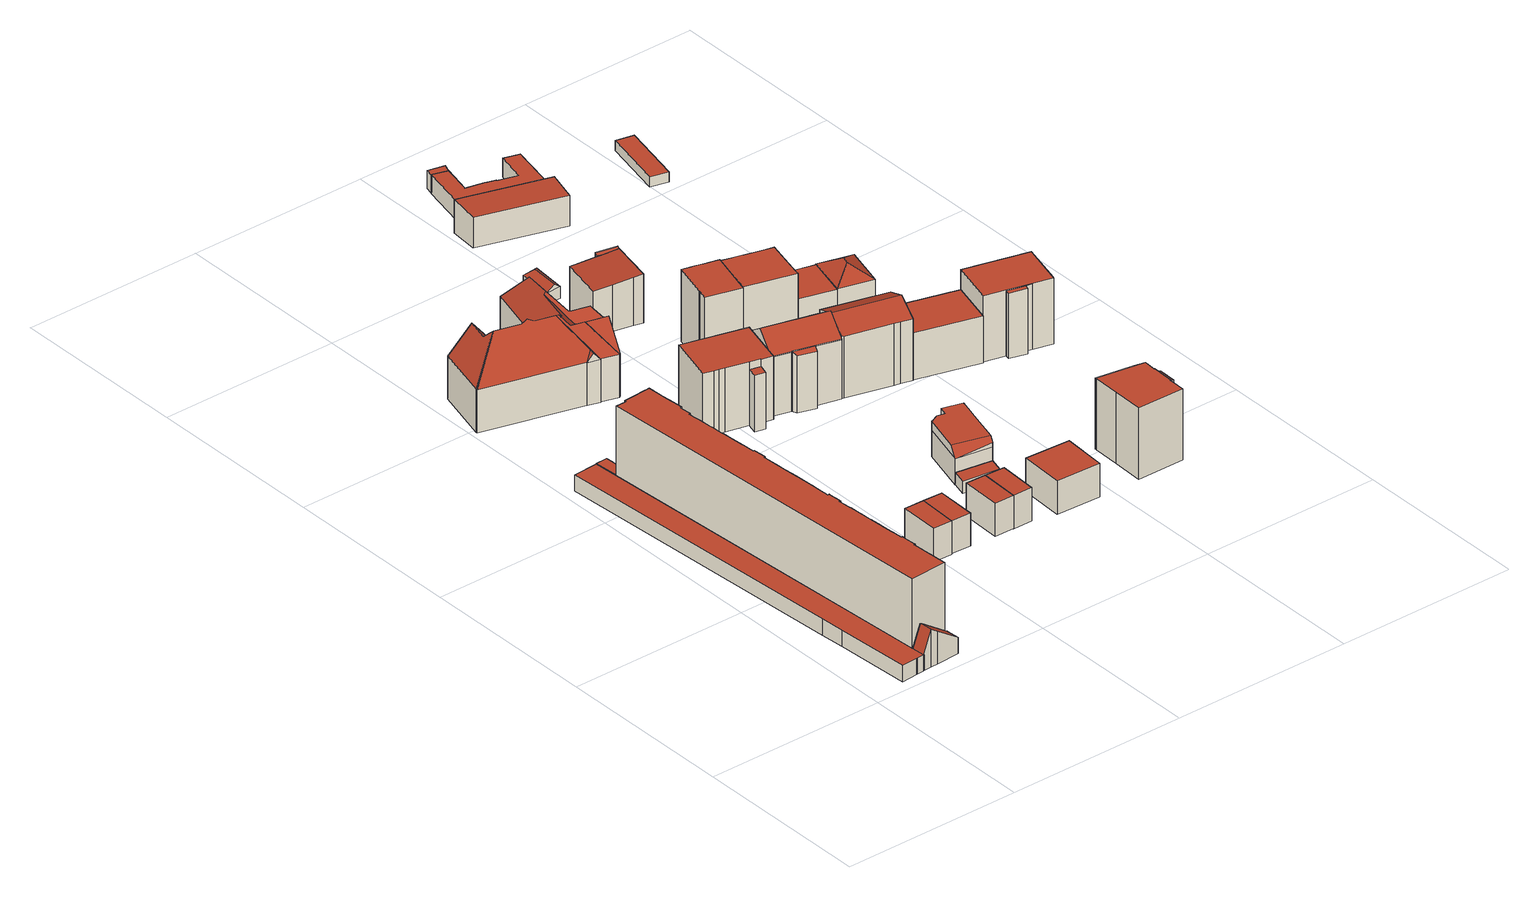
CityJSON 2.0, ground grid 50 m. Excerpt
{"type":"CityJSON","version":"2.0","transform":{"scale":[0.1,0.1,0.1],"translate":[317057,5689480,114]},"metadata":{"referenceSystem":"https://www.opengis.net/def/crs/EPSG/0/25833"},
"CityObjects":{
"building1":{"type":"Building","attributes":{"Gemeindeschluessel":14713000,"Geometrietyp2DReferenz":"3000","function":"31001_9998","roofType":"9999"},"children":["building1-1","building1-2"]},
"building1-1":{"type":"BuildingPart","attributes":{"Dachtyp_tdc":"tdcGableRoof","Dachneigung":35.22,"QualitaetDacherkennung":6,"Geometrietyp2DReferenz":"3000","roofType":"3100","measuredHeight":10.48},"parents":["building1"],"geometry":[{"type":"MultiSurface","lod":"2","boundaries":[[[0,1,2,3]],[[1,4,5,2]],[[4,6,7,5]],[[6,8,9,7]],[[8,10,11,9]],[[10,12,13,11]],[[12,14,15,13]],[[14,16,17,15]],[[16,18,19,17]],[[14,12,10,8,6,4,1]],[[1,0,18,16,14]],[[3,2,5,7,9,11,13,15,17,19]],[[0,3,19,18]]],"semantics":{"surfaces":[{"type":"WallSurface"},{"type":"RoofSurface"},{"type":"GroundSurface"},{"type":"ClosureSurface"}],"values":[0,0,0,0,0,0,0,0,0,1,1,2,3]}}]},
"building1-2":{"type":"BuildingPart","attributes":{"Dachtyp_tdc":"tdcPolyFlatRoof","Dachneigung":0,"QualitaetDacherkennung":79,"Geometrietyp2DReferenz":"3000","roofType":"1000","measuredHeight":4.58},"parents":["building1"],"geometry":[{"type":"MultiSurface","lod":"2","boundaries":[[[20,21,22,19,18]],[[21,23,24,22]],[[23,25,26,24]],[[25,27,28,26]],[[27,29,30,28]],[[29,31,32,30]],[[31,33,34,32]],[[33,35,36,34]],[[35,37,0,3,36]],[[37,35,33,31,29,27,25,23,21,20]],[[19,22,24,26,28,30,32,34,36,3]],[[18,0,37,20]],[[18,19,3,0]]],"semantics":{"surfaces":[{"type":"WallSurface"},{"type":"RoofSurface"},{"type":"GroundSurface"},{"type":"ClosureSurface"}],"values":[0,0,0,0,0,0,0,0,0,1,2,0,3]}}]},
"building2":{"type":"Building","attributes":{"Dachtyp_tdc":"tdcPolyFlatRoof","Gemeindeschluessel":14713000,"Dachneigung":0,"QualitaetDacherkennung":75,"Geometrietyp2DReferenz":"3000","function":"31001_9998","roofType":"1000","measuredHeight":24.01},"geometry":[{"type":"MultiSurface","lod":"2","boundaries":[[[38,39,40,41]],[[39,42,43,40]],[[42,44,45,43]],[[44,46,47,45]],[[46,48,49,47]],[[48,50,51,49]],[[50,52,53,51]],[[52,54,55,53]],[[54,56,57,55]],[[56,58,59,57]],[[58,60,61,59]],[[60,62,63,61]],[[62,64,65,63]],[[64,66,67,65]],[[66,68,69,67]],[[68,70,71,69]],[[70,72,73,71]],[[72,74,75,73]],[[74,76,77,75]],[[76,78,79,77]],[[78,80,81,79]],[[80,82,83,81]],[[82,84,85,83]],[[84,86,87,85]],[[86,88,89,87]],[[88,90,91,89]],[[90,92,93,91]],[[92,94,95,93]],[[94,96,97,95]],[[96,98,99,97]],[[98,100,101,99]],[[100,102,103,101]],[[102,104,105,103]],[[104,106,107,105]],[[106,108,109,107]],[[108,110,111,109]],[[110,112,113,111]],[[112,114,115,113]],[[114,116,117,115]],[[116,118,119,117]],[[118,120,121,119]],[[120,122,123,121]],[[122,124,125,123]],[[124,126,127,125]],[[126,128,129,127]],[[128,130,131,129]],[[130,132,133,131]],[[132,134,135,133]],[[134,136,137,135]],[[136,138,139,137]],[[138,140,141,139]],[[140,142,143,141]],[[142,144,145,143]],[[144,146,147,145]],[[146,148,149,147]],[[148,150,151,149]],[[150,152,153,151]],[[152,154,155,153]],[[154,156,157,155]],[[156,158,159,157]],[[158,160,161,159]],[[160,162,163,161]],[[162,164,165,163]],[[164,166,167,165]],[[166,168,169,167]],[[168,170,171,169]],[[170,172,173,171]],[[172,174,175,173]],[[174,176,177,175]],[[176,178,179,177]],[[178,180,181,179]],[[180,182,183,181]],[[182,184,185,183]],[[184,186,187,185]],[[186,188,189,187]],[[188,190,191,189]],[[190,192,193,191]],[[192,194,195,193]],[[194,38,41,195]],[[194,192,190,188,186,184,182,180,178,176,174,172,170,168,166,164,162,160,158,156,154,152,150,148,146,144,142,140,138,136,134,132,130,128,126,124,122,120,118,116,114,112,110,108,106,104,102,100,98,96,94,92,90,88,86,84,82,80,78,76,74,72,70,68,66,64,62,60,58,56,54,52,50,48,46,44,42,39,38]],[[41,40,43,45,47,49,51,53,55,57,59,61,63,65,67,69,71,73,75,77,79,81,83,85,87,89,91,93,95,97,99,101,103,105,107,109,111,113,115,117,119,121,123,125,127,129,131,133,135,137,139,141,143,145,147,149,151,153,155,157,159,161,163,165,167,169,171,173,175,177,179,181,183,185,187,189,191,193,195]]],"semantics":{"surfaces":[{"type":"WallSurface"},{"type":"RoofSurface"},{"type":"GroundSurface"}],"values":[0,0,0,0,0,0,0,0,0,0,0,0,0,0,0,0,0,0,0,0,0,0,0,0,0,0,0,0,0,0,0,0,0,0,0,0,0,0,0,0,0,0,0,0,0,0,0,0,0,0,0,0,0,0,0,0,0,0,0,0,0,0,0,0,0,0,0,0,0,0,0,0,0,0,0,0,0,0,0,1,2]}}]},
"building3":{"type":"Building","attributes":{"Dachtyp_tdc":"tdcPolyFlatRoof","Gemeindeschluessel":14713000,"Dachneigung":0,"QualitaetDacherkennung":50,"Geometrietyp2DReferenz":"3000","function":"31001_9998","roofType":"1000","measuredHeight":4.6},"geometry":[{"type":"MultiSurface","lod":"2","boundaries":[[[196,197,34,36]],[[197,198,199,34]],[[198,200,201,199]],[[200,202,203,201]],[[202,204,205,203]],[[204,206,207,205]],[[206,208,209,207]],[[208,210,211,209]],[[210,196,36,211]],[[210,208,206,204,202,200,198,197,196]],[[36,34,199,201,203,205,207,209,211]]],"semantics":{"surfaces":[{"type":"WallSurface"},{"type":"RoofSurface"},{"type":"GroundSurface"}],"values":[0,0,0,0,0,0,0,0,0,1,2]}}]},
"building4":{"type":"Building","attributes":{"Dachtyp_tdc":"tdcPolyFlatRoof","Gemeindeschluessel":14713000,"Dachneigung":0,"QualitaetDacherkennung":48,"Geometrietyp2DReferenz":"3000","function":"31001_9998","roofType":"1000","measuredHeight":9.33},"geometry":[{"type":"MultiSurface","lod":"2","boundaries":[[[212,213,214,215]],[[213,216,217,214]],[[216,218,219,217]],[[218,212,215,219]],[[218,216,213,212]],[[215,214,217,219]]],"semantics":{"surfaces":[{"type":"WallSurface"},{"type":"RoofSurface"},{"type":"GroundSurface"}],"values":[0,0,0,0,1,2]}}]},
"building5":{"type":"Building","attributes":{"Dachtyp_tdc":"tdcPolyFlatRoof","Gemeindeschluessel":14713000,"Dachneigung":0,"QualitaetDacherkennung":61,"Geometrietyp2DReferenz":"3000","function":"31001_9998","roofType":"1000","measuredHeight":9.12},"geometry":[{"type":"MultiSurface","lod":"2","boundaries":[[[220,221,222,223]],[[221,213,224,222]],[[213,212,225,224]],[[212,220,223,225]],[[212,213,221,220]],[[223,222,224,225]]],"semantics":{"surfaces":[{"type":"WallSurface"},{"type":"RoofSurface"},{"type":"GroundSurface"}],"values":[0,0,0,0,1,2]}}]},
"building6":{"type":"Building","attributes":{"Dachtyp_tdc":"tdcFreeFormRoof","Gemeindeschluessel":14713000,"Dachneigung":50.92,"QualitaetDacherkennung":3,"Geometrietyp2DReferenz":"3000","function":"31001_9998","roofType":"5000","measuredHeight":22.21},"geometry":[{"type":"MultiSurface","lod":"2","boundaries":[[[226,227,228,229]],[[227,230,231,228]],[[230,232,233,231]],[[232,234,235,233]],[[234,236,237,235]],[[236,238,239,237]],[[238,240,241,239]],[[240,242,243,241]],[[242,244,245,243]],[[244,246,247,245]],[[246,248,249,247]],[[248,250,251,249]],[[250,252,253,251]],[[252,254,255,253]],[[254,256,257,255]],[[256,258,259,257]],[[258,260,261,259]],[[260,262,263,261]],[[262,264,265,263]],[[264,266,267,265]],[[266,268,269,267]],[[268,270,271,269]],[[270,272,273,271]],[[272,274,275,273]],[[274,276,277,275]],[[276,278,279,277]],[[278,280,281,279]],[[280,226,229,281]],[[282,283,280,278]],[[282,278,276]],[[284,283,282,276,274]],[[285,284,274,272]],[[286,285,272,270]],[[287,288,289,290,291,286,270,268]],[[292,287,268,266]],[[292,266,264]],[[293,288,287,292,264,262]],[[294,295,296,293,262,260]],[[297,294,260,258]],[[298,297,258,256]],[[298,256,254]],[[295,294,297,298,254,252]],[[299,300,296,295,252,250]],[[301,302,303,299,250,248]],[[301,248,246]],[[302,301,246,244]],[[304,303,302,244,242]],[[304,242,240]],[[300,299,303,304,240,238]],[[289,288,293,296,300,238,236]],[[305,306,307,290,289,236,234]],[[305,234,232]],[[306,305,232,230]],[[307,306,230,227]],[[291,290,307,227,226]],[[283,284,285,286,291,226,280]],[[229,228,231,233,235,237,239,241,243,245,247,249,251,253,255,257,259,261,263,265,267,269,271,273,275,277,279,281]]],"semantics":{"surfaces":[{"type":"WallSurface"},{"type":"RoofSurface"},{"type":"GroundSurface"}],"values":[0,0,0,0,0,0,0,0,0,0,0,0,0,0,0,0,0,0,0,0,0,0,0,0,0,0,0,0,1,0,1,1,1,1,1,0,1,1,1,1,0,1,1,1,1,1,1,1,1,1,1,1,1,1,1,1,2]}}]},
"building7":{"type":"Building","attributes":{"Dachtyp_tdc":"tdcPolyFlatRoof","Gemeindeschluessel":14713000,"Dachneigung":0,"QualitaetDacherkennung":61,"Geometrietyp2DReferenz":"3000","function":"31001_9998","roofType":"1000","measuredHeight":9.19},"geometry":[{"type":"MultiSurface","lod":"2","boundaries":[[[308,309,310,311]],[[309,312,313,310]],[[312,314,315,313]],[[314,308,311,315]],[[314,312,309,308]],[[311,310,313,315]]],"semantics":{"surfaces":[{"type":"WallSurface"},{"type":"RoofSurface"},{"type":"GroundSurface"}],"values":[0,0,0,0,1,2]}}]},
"building8":{"type":"Building","attributes":{"Dachtyp_tdc":"tdcPolyFlatRoof","Gemeindeschluessel":14713000,"Dachneigung":0,"QualitaetDacherkennung":71,"Geometrietyp2DReferenz":"3000","function":"31001_9998","roofType":"1000","measuredHeight":9.25},"geometry":[{"type":"MultiSurface","lod":"2","boundaries":[[[316,317,318,319]],[[317,309,320,318]],[[309,308,321,320]],[[308,316,319,321]],[[308,309,317,316]],[[319,318,320,321]]],"semantics":{"surfaces":[{"type":"WallSurface"},{"type":"RoofSurface"},{"type":"GroundSurface"}],"values":[0,0,0,0,1,2]}}]},
"building9":{"type":"Building","attributes":{"Gemeindeschluessel":14713000,"Geometrietyp2DReferenz":"3000","function":"31001_9998","roofType":"9999"},"children":["building9-1","building9-2"]},
"building9-1":{"type":"BuildingPart","attributes":{"Dachtyp_tdc":"tdcPolyFlatRoof","Dachneigung":0,"QualitaetDacherkennung":42,"Geometrietyp2DReferenz":"3000","roofType":"1000","measuredHeight":17.69},"parents":["building9"],"geometry":[{"type":"MultiSurface","lod":"2","boundaries":[[[322,323,324,325]],[[323,326,327,324]],[[326,328,329,327]],[[328,330,331,332,329]],[[333,334,335,336,337]],[[334,338,339,335]],[[338,340,341,339]],[[340,342,343,341]],[[342,344,345,343]],[[344,346,347,345]],[[346,322,325,347]],[[346,344,342,340,338,334,333,330,328,326,323,322]],[[325,324,327,329,332,336,335,339,341,343,345,347]],[[337,331,330,333]],[[337,336,332,331]]],"semantics":{"surfaces":[{"type":"WallSurface"},{"type":"RoofSurface"},{"type":"GroundSurface"},{"type":"ClosureSurface"}],"values":[0,0,0,0,0,0,0,0,0,0,0,1,2,0,3]}}]},
"building9-2":{"type":"BuildingPart","attributes":{"Dachtyp_tdc":"tdcPolyFlatRoof","Dachneigung":0,"QualitaetDacherkennung":33,"Geometrietyp2DReferenz":"3000","roofType":"1000","measuredHeight":15.7},"parents":["building9"],"geometry":[{"type":"MultiSurface","lod":"2","boundaries":[[[348,337,336,349]],[[331,350,329,332]],[[350,351,352,329]],[[351,348,349,352]],[[351,350,331,337,348]],[[349,336,332,329,352]],[[332,336,337,331]]],"semantics":{"surfaces":[{"type":"WallSurface"},{"type":"RoofSurface"},{"type":"GroundSurface"},{"type":"ClosureSurface"}],"values":[0,0,0,0,1,2,3]}}]},
"building10":{"type":"Building","attributes":{"Dachtyp_tdc":"tdcPolyFlatRoof","Gemeindeschluessel":14713000,"Dachneigung":0,"QualitaetDacherkennung":49,"Geometrietyp2DReferenz":"3000","function":"31001_9998","roofType":"1000","measuredHeight":3.34},"geometry":[{"type":"MultiSurface","lod":"2","boundaries":[[[353,354,355,356]],[[354,357,358,355]],[[357,359,360,358]],[[359,353,356,360]],[[359,357,354,353]],[[356,355,358,360]]],"semantics":{"surfaces":[{"type":"WallSurface"},{"type":"RoofSurface"},{"type":"GroundSurface"}],"values":[0,0,0,0,1,2]}}]},
"building11":{"type":"Building","attributes":{"Dachtyp_tdc":"tdcFreeFormRoof","Gemeindeschluessel":14713000,"Dachneigung":0.193,"QualitaetDacherkennung":50,"Geometrietyp2DReferenz":"3000","function":"31001_9998","roofType":"5000","measuredHeight":9.94},"geometry":[{"type":"MultiSurface","lod":"2","boundaries":[[[361,362,363,364]],[[362,365,366,363]],[[365,367,368,366]],[[367,369,370,368]],[[369,371,372,370]],[[371,373,374,372]],[[373,375,376,374]],[[375,377,378,376]],[[377,379,380,378]],[[379,361,364,380]],[[381,365,382,383]],[[384,385,386,387]],[[388,387,386,389,390,391,392,381,383]],[[365,381,392,367]],[[367,392,391,369]],[[369,391,390,371]],[[371,390,389,373]],[[373,389,386,385,375]],[[379,388,383,361]],[[377,384,387,388,379]],[[375,385,384,377]],[[361,383,382,362]],[[362,382,365]],[[364,363,366,368,370,372,374,376,378,380]]],"semantics":{"surfaces":[{"type":"WallSurface"},{"type":"RoofSurface"},{"type":"GroundSurface"}],"values":[0,0,0,0,0,0,0,0,0,0,1,1,1,0,0,0,0,0,0,0,0,0,0,2]}}]},
"building12":{"type":"Building","attributes":{"Dachtyp_tdc":"tdcPolyFlatRoof","Gemeindeschluessel":14713000,"Dachneigung":0,"QualitaetDacherkennung":63,"Geometrietyp2DReferenz":"3000","function":"31001_9998","roofType":"1000","measuredHeight":9.32},"geometry":[{"type":"MultiSurface","lod":"2","boundaries":[[[393,394,395,396]],[[394,397,398,395]],[[397,399,400,398]],[[399,393,396,400]],[[399,397,394,393]],[[396,395,398,400]]],"semantics":{"surfaces":[{"type":"WallSurface"},{"type":"RoofSurface"},{"type":"GroundSurface"}],"values":[0,0,0,0,1,2]}}]},
"building13":{"type":"Building","attributes":{"Gemeindeschluessel":14713000,"Geometrietyp2DReferenz":"3000","function":"31001_9998","roofType":"9999"},"children":["building13-1","building13-2"]},
"building13-1":{"type":"BuildingPart","attributes":{"Dachtyp_tdc":"tdcPolyFlatRoof","Dachneigung":35.13,"QualitaetDacherkennung":35,"Geometrietyp2DReferenz":"3000","roofType":"2100","measuredHeight":16.7},"parents":["building13"],"geometry":[{"type":"MultiSurface","lod":"2","boundaries":[[[401,402,403,404,405]],[[406,407,408,409,410]],[[407,401,405,408]],[[407,406,402,401]],[[405,404,409,408]],[[410,409,404,403]],[[410,403,402,406]]],"semantics":{"surfaces":[{"type":"WallSurface"},{"type":"RoofSurface"},{"type":"GroundSurface"},{"type":"ClosureSurface"}],"values":[0,0,0,1,2,3,3]}}]},
"building13-2":{"type":"BuildingPart","attributes":{"Dachtyp_tdc":"tdcGableRoof","Dachneigung":34.85,"QualitaetDacherkennung":58,"Geometrietyp2DReferenz":"3000","roofType":"3100","measuredHeight":20.96},"parents":["building13"],"geometry":[{"type":"MultiSurface","lod":"2","boundaries":[[[403,411,412,404]],[[411,413,414,412]],[[413,415,416,414]],[[415,417,418,416]],[[417,419,420,418]],[[419,421,422,420]],[[421,410,409,422]],[[423,424,425,426,427,428,429,430]],[[417,429,428,419]],[[415,430,429,417]],[[421,427,426,410]],[[419,428,427,421]],[[426,406,410]],[[403,402,425,424,411]],[[411,424,423,413]],[[413,423,430,415]],[[404,412,414,416,418,420,422,409]],[[404,409,410,403]],[[402,406,426,425]],[[410,406,402,403]]],"semantics":{"surfaces":[{"type":"WallSurface"},{"type":"RoofSurface"},{"type":"GroundSurface"},{"type":"ClosureSurface"}],"values":[0,0,0,0,0,0,0,1,1,0,0,0,0,0,0,0,2,3,0,3]}}]},
"building14":{"type":"Building","attributes":{"Gemeindeschluessel":14713000,"Geometrietyp2DReferenz":"3000","function":"31001_9998","roofType":"9999"},"children":["building14-1","building14-2"]},
"building14-1":{"type":"BuildingPart","attributes":{"Dachtyp_tdc":"tdcPolyFlatRoof","Dachneigung":31.73,"QualitaetDacherkennung":25,"Geometrietyp2DReferenz":"3000","roofType":"2100","measuredHeight":13.87},"parents":["building14"],"geometry":[{"type":"MultiSurface","lod":"2","boundaries":[[[431,432,433,434]],[[435,436,437,438,439]],[[436,431,434,437]],[[436,435,440,432,431]],[[434,433,438,437]],[[435,439,440]],[[439,438,433,432,440]]],"semantics":{"surfaces":[{"type":"WallSurface"},{"type":"RoofSurface"},{"type":"GroundSurface"},{"type":"ClosureSurface"}],"values":[0,0,0,1,2,0,3]}}]},
"building14-2":{"type":"BuildingPart","attributes":{"Dachtyp_tdc":"tdcPolyFlatRoof","Dachneigung":3.85,"QualitaetDacherkennung":64,"Geometrietyp2DReferenz":"3000","roofType":"2100","measuredHeight":13.61},"parents":["building14"],"geometry":[{"type":"MultiSurface","lod":"2","boundaries":[[[441,439,438,442]],[[443,444,445,433,432]],[[444,446,447,445]],[[446,448,449,447]],[[448,450,451,449]],[[450,441,442,451]],[[450,448,446,444,443,440,439,441]],[[442,438,433,445,447,449,451]],[[432,440,443]],[[433,438,439,440,432]]],"semantics":{"surfaces":[{"type":"WallSurface"},{"type":"RoofSurface"},{"type":"GroundSurface"},{"type":"ClosureSurface"}],"values":[0,0,0,0,0,0,1,2,0,3]}}]},
"building15":{"type":"Building","attributes":{"Dachtyp_tdc":"tdcHipAndGableRoof","Gemeindeschluessel":14713000,"Dachneigung":34.24,"QualitaetDacherkennung":81,"Geometrietyp2DReferenz":"3000","function":"31001_9998","roofType":"5000","measuredHeight":4.4},"geometry":[{"type":"MultiSurface","lod":"2","boundaries":[[[452,453,454,455]],[[453,456,457,454]],[[456,458,459,457]],[[458,452,455,459]],[[456,453,460]],[[452,458,461]],[[453,452,461,460]],[[458,456,460,461]],[[455,454,457,459]]],"semantics":{"surfaces":[{"type":"WallSurface"},{"type":"RoofSurface"},{"type":"GroundSurface"}],"values":[0,0,0,0,1,0,1,1,2]}}]},
"building16":{"type":"Building","attributes":{"Gemeindeschluessel":14713000,"Geometrietyp2DReferenz":"3000","function":"31001_9998","roofType":"9999"},"children":["building16-1","building16-2"]},
"building16-1":{"type":"BuildingPart","attributes":{"Dachtyp_tdc":"tdcPolyFlatRoof","Dachneigung":0,"QualitaetDacherkennung":45,"Geometrietyp2DReferenz":"3000","roofType":"1000","measuredHeight":20.05},"parents":["building16"],"geometry":[{"type":"MultiSurface","lod":"2","boundaries":[[[462,463,464]],[[462,465,466,463]],[[465,467,468,466]],[[467,469,470,468]],[[469,471,472,470]],[[471,473,474,472]],[[473,475,476,474]],[[475,477,478,476]],[[477,479,478]],[[477,475,473,471,469,467,465,462]],[[463,466,468,470,472,474,476,478]],[[464,479,477,462]],[[464,463,478,479]]],"semantics":{"surfaces":[{"type":"WallSurface"},{"type":"RoofSurface"},{"type":"GroundSurface"},{"type":"ClosureSurface"}],"values":[0,0,0,0,0,0,0,0,0,1,2,0,3]}}]},
"building16-2":{"type":"BuildingPart","attributes":{"Dachtyp_tdc":"tdcPolyFlatRoof","Dachneigung":24.17,"QualitaetDacherkennung":7,"Geometrietyp2DReferenz":"3000","roofType":"2100","measuredHeight":3.38},"parents":["building16"],"geometry":[{"type":"MultiSurface","lod":"2","boundaries":[[[479,480,481,478]],[[480,482,483,481]],[[482,464,463,483]],[[482,480,479,464]],[[478,481,483,463]],[[478,463,464,479]]],"semantics":{"surfaces":[{"type":"WallSurface"},{"type":"RoofSurface"},{"type":"GroundSurface"},{"type":"ClosureSurface"}],"values":[0,0,0,1,2,3]}}]},
"building17":{"type":"Building","attributes":{"Gemeindeschluessel":14713000,"Geometrietyp2DReferenz":"3000","function":"31001_9998","roofType":"9999"},"children":["building17-1","building17-2"]},
"building17-1":{"type":"BuildingPart","attributes":{"Dachtyp_tdc":"tdcPolyFlatRoof","Dachneigung":0,"QualitaetDacherkennung":32,"Geometrietyp2DReferenz":"3000","roofType":"1000","measuredHeight":17.48},"parents":["building17"],"geometry":[{"type":"MultiSurface","lod":"2","boundaries":[[[484,485,486,487]],[[488,489,490,491]],[[489,484,487,490]],[[489,488,485,484]],[[487,486,491,490]],[[491,486,485,488]]],"semantics":{"surfaces":[{"type":"WallSurface"},{"type":"RoofSurface"},{"type":"GroundSurface"},{"type":"ClosureSurface"}],"values":[0,0,0,1,2,3]}}]},
"building17-2":{"type":"BuildingPart","attributes":{"Dachtyp_tdc":"tdcPolyFlatRoof","Dachneigung":2.67,"QualitaetDacherkennung":70,"Geometrietyp2DReferenz":"3000","roofType":"2100","measuredHeight":20.31},"parents":["building17"],"geometry":[{"type":"MultiSurface","lod":"2","boundaries":[[[492,493,494,495]],[[493,496,491,494]],[[496,488,491]],[[497,498,499,486,485]],[[498,500,501,499]],[[500,502,503,501]],[[502,504,505,503]],[[504,506,507,505]],[[506,492,495,507]],[[506,504,502,500,498,497,496,493,492]],[[495,494,491,486,499,501,503,505,507]],[[485,488,496,497]],[[485,486,491,488]]],"semantics":{"surfaces":[{"type":"WallSurface"},{"type":"RoofSurface"},{"type":"GroundSurface"},{"type":"ClosureSurface"}],"values":[0,0,0,0,0,0,0,0,0,1,2,0,3]}}]},
"building18":{"type":"Building","attributes":{"Dachtyp_tdc":"tdcGableRoof","Gemeindeschluessel":14713000,"Dachneigung":24.49,"QualitaetDacherkennung":62,"Geometrietyp2DReferenz":"3000","function":"31001_9998","roofType":"3100","measuredHeight":20.2},"geometry":[{"type":"MultiSurface","lod":"2","boundaries":[[[508,509,510,511]],[[509,512,513,510]],[[512,514,515,513]],[[514,516,517,515]],[[516,518,519,517]],[[518,520,521,519]],[[520,522,523,521]],[[522,524,525,523]],[[524,508,511,525]],[[520,518,516,514,512,509,508]],[[508,524,522,520]],[[511,510,513,515,517,519,521,523,525]]],"semantics":{"surfaces":[{"type":"WallSurface"},{"type":"RoofSurface"},{"type":"GroundSurface"}],"values":[0,0,0,0,0,0,0,0,0,1,1,2]}}]},
"building19":{"type":"Building","attributes":{"Gemeindeschluessel":14713000,"Geometrietyp2DReferenz":"3000","function":"31001_9998","roofType":"9999"},"children":["building19-1","building19-2"]},
"building19-1":{"type":"BuildingPart","attributes":{"Dachtyp_tdc":"tdcPolyFlatRoof","Dachneigung":16.71,"QualitaetDacherkennung":81,"Geometrietyp2DReferenz":"3000","roofType":"2100","measuredHeight":19.4},"parents":["building19"],"geometry":[{"type":"MultiSurface","lod":"2","boundaries":[[[526,527,528,529]],[[527,530,531,528]],[[532,533,534,535]],[[533,536,537,534]],[[536,526,529,537]],[[536,533,532,530,527,526]],[[529,528,531,535,534,537]],[[535,531,530,532]]],"semantics":{"surfaces":[{"type":"WallSurface"},{"type":"RoofSurface"},{"type":"GroundSurface"},{"type":"ClosureSurface"}],"values":[0,0,0,0,0,1,2,3]}}]},
"building19-2":{"type":"BuildingPart","attributes":{"Dachtyp_tdc":"tdcPolyFlatRoof","Dachneigung":0,"QualitaetDacherkennung":54,"Geometrietyp2DReferenz":"3000","roofType":"1000","measuredHeight":19.84},"parents":["building19"],"geometry":[{"type":"MultiSurface","lod":"2","boundaries":[[[538,539,540,541]],[[539,542,543,540]],[[542,544,545,543]],[[544,546,547,545]],[[546,548,549,547]],[[548,550,551,549]],[[550,552,553,551]],[[552,554,532,535,553]],[[555,556,557,531,530]],[[556,558,559,557]],[[558,560,561,559]],[[560,538,541,561]],[[560,558,556,555,554,552,550,548,546,544,542,539,538]],[[541,540,543,545,547,549,551,553,535,531,557,559,561]],[[530,532,554,555]],[[530,531,535,532]]],"semantics":{"surfaces":[{"type":"WallSurface"},{"type":"RoofSurface"},{"type":"GroundSurface"},{"type":"ClosureSurface"}],"values":[0,0,0,0,0,0,0,0,0,0,0,0,1,2,0,3]}}]},
"building20":{"type":"Building","attributes":{"Dachtyp_tdc":"tdcPolyFlatRoof","Gemeindeschluessel":14713000,"Dachneigung":5.88,"QualitaetDacherkennung":82,"Geometrietyp2DReferenz":"3000","function":"31001_9998","roofType":"2100","measuredHeight":9.27},"geometry":[{"type":"MultiSurface","lod":"2","boundaries":[[[562,563,564,565]],[[563,566,567,564]],[[566,568,569,567]],[[568,570,571,569]],[[570,562,565,571]],[[570,568,566,563,562]],[[565,564,567,569,571]]],"semantics":{"surfaces":[{"type":"WallSurface"},{"type":"RoofSurface"},{"type":"GroundSurface"}],"values":[0,0,0,0,0,1,2]}}]},
"building21":{"type":"Building","attributes":{"Gemeindeschluessel":14713000,"Geometrietyp2DReferenz":"3000","function":"31001_9998","roofType":"9999"},"children":["building21-1","building21-2"]},
"building21-1":{"type":"BuildingPart","attributes":{"Dachtyp_tdc":"tdcPolyFlatRoof","Dachneigung":0,"QualitaetDacherkennung":16,"Geometrietyp2DReferenz":"3000","roofType":"1000","measuredHeight":13.09},"parents":["building21"],"geometry":[{"type":"MultiSurface","lod":"2","boundaries":[[[572,573,574,575,576]],[[573,577,578,574]],[[577,579,580,578]],[[579,581,582,583,580]],[[581,579,577,573,572]],[[575,574,578,580,583]],[[576,582,581,572]],[[576,575,583,582]]],"semantics":{"surfaces":[{"type":"WallSurface"},{"type":"RoofSurface"},{"type":"GroundSurface"},{"type":"ClosureSurface"}],"values":[0,0,0,0,1,2,0,3]}}]},
"building21-2":{"type":"BuildingPart","attributes":{"Dachtyp_tdc":"tdcPolyFlatRoof","Dachneigung":0,"QualitaetDacherkennung":50,"Geometrietyp2DReferenz":"3000","roofType":"1000","measuredHeight":3.57},"parents":["building21"],"geometry":[{"type":"MultiSurface","lod":"2","boundaries":[[[584,576,575,585]],[[582,586,587,583]],[[586,584,585,587]],[[586,582,576,584]],[[585,575,583,587]],[[583,575,576,582]]],"semantics":{"surfaces":[{"type":"WallSurface"},{"type":"RoofSurface"},{"type":"GroundSurface"},{"type":"ClosureSurface"}],"values":[0,0,0,1,2,3]}}]},
"building22":{"type":"Building","attributes":{"Dachtyp_tdc":"tdcPolyFlatRoof","Gemeindeschluessel":14713000,"Dachneigung":0,"QualitaetDacherkennung":38,"Geometrietyp2DReferenz":"3000","function":"31001_9998","roofType":"1000","measuredHeight":5.08},"geometry":[{"type":"MultiSurface","lod":"2","boundaries":[[[588,589,590,591]],[[589,592,593,590]],[[592,594,595,593]],[[594,588,591,595]],[[594,592,589,588]],[[591,590,593,595]]],"semantics":{"surfaces":[{"type":"WallSurface"},{"type":"RoofSurface"},{"type":"GroundSurface"}],"values":[0,0,0,0,1,2]}}]},
"building23":{"type":"Building","attributes":{"Dachtyp_tdc":"tdcPolyFlatRoof","Gemeindeschluessel":14713000,"Dachneigung":0,"QualitaetDacherkennung":70,"Geometrietyp2DReferenz":"3000","function":"31001_9998","roofType":"1000","measuredHeight":5.29},"geometry":[{"type":"MultiSurface","lod":"2","boundaries":[[[596,597,598,599]],[[597,600,601,598]],[[600,602,603,601]],[[602,604,605,603]],[[604,606,607,605]],[[606,608,609,607]],[[608,610,611,609]],[[610,612,613,611]],[[612,614,615,613]],[[614,616,617,615]],[[616,618,619,617]],[[618,596,599,619]],[[618,616,614,612,610,608,606,604,602,600,597,596]],[[599,598,601,603,605,607,609,611,613,615,617,619]]],"semantics":{"surfaces":[{"type":"WallSurface"},{"type":"RoofSurface"},{"type":"GroundSurface"}],"values":[0,0,0,0,0,0,0,0,0,0,0,0,1,2]}}]},
"building24":{"type":"Building","attributes":{"Dachtyp_tdc":"tdcPolyFlatRoof","Gemeindeschluessel":14713000,"Dachneigung":0,"QualitaetDacherkennung":38,"Geometrietyp2DReferenz":"3000","function":"31001_9998","roofType":"1000","measuredHeight":12.98},"geometry":[{"type":"MultiSurface","lod":"2","boundaries":[[[620,621,622,623]],[[621,624,625,622]],[[624,626,627,625]],[[626,620,623,627]],[[626,624,621,620]],[[623,622,625,627]]],"semantics":{"surfaces":[{"type":"WallSurface"},{"type":"RoofSurface"},{"type":"GroundSurface"}],"values":[0,0,0,0,1,2]}}]},
"building25":{"type":"Building","attributes":{"Gemeindeschluessel":14713000,"Geometrietyp2DReferenz":"3000","function":"31001_9998","roofType":"9999"},"children":["building25-1","building25-2"]},
"building25-1":{"type":"BuildingPart","attributes":{"Dachtyp_tdc":"tdcFreeFormRoof","Dachneigung":32.88,"QualitaetDacherkennung":8,"Geometrietyp2DReferenz":"3000","roofType":"5000","measuredHeight":16.27},"parents":["building25"],"geometry":[{"type":"MultiSurface","lod":"2","boundaries":[[[628,629,630,631]],[[629,632,633,634,630]],[[635,628,631,636]],[[637,635,632]],[[638,637,632,629]],[[638,629,628]],[[637,638,628,635]],[[631,630,634,639,636]],[[636,639,640,633,632,635]],[[639,634,633,640]]],"semantics":{"surfaces":[{"type":"WallSurface"},{"type":"RoofSurface"},{"type":"GroundSurface"},{"type":"ClosureSurface"}],"values":[0,0,0,1,1,1,1,2,0,3]}}]},
"building25-2":{"type":"BuildingPart","attributes":{"Dachtyp_tdc":"tdcPolyFlatRoof","Dachneigung":0,"QualitaetDacherkennung":52,"Geometrietyp2DReferenz":"3000","roofType":"1000","measuredHeight":3.48},"parents":["building25"],"geometry":[{"type":"MultiSurface","lod":"2","boundaries":[[[633,584,641,634]],[[584,642,643,641]],[[642,640,639,643]],[[640,642,584,633]],[[634,641,643,639]],[[634,639,640,633]]],"semantics":{"surfaces":[{"type":"WallSurface"},{"type":"RoofSurface"},{"type":"GroundSurface"},{"type":"ClosureSurface"}],"values":[0,0,0,1,2,3]}}]},
"building26":{"type":"Building","attributes":{"Gemeindeschluessel":14713000,"Geometrietyp2DReferenz":"3000","function":"31001_9998","roofType":"9999"},"children":["building26-1","building26-2"]},
"building26-1":{"type":"BuildingPart","attributes":{"Dachtyp_tdc":"tdcPolyFlatRoof","Dachneigung":2.71,"QualitaetDacherkennung":41,"Geometrietyp2DReferenz":"3000","roofType":"2100","measuredHeight":18.28},"parents":["building26"],"geometry":[{"type":"MultiSurface","lod":"2","boundaries":[[[644,645,646,647]],[[645,648,649,646]],[[648,650,651,649]],[[650,652,653,651]],[[652,654,655,653]],[[654,652,650,648,645,644]],[[646,649,651,653,655,647]],[[647,655,654,644]]],"semantics":{"surfaces":[{"type":"WallSurface"},{"type":"RoofSurface"},{"type":"GroundSurface"},{"type":"ClosureSurface"}],"values":[0,0,0,0,0,1,2,3]}}]},
"building26-2":{"type":"BuildingPart","attributes":{"Dachtyp_tdc":"tdcPolyFlatRoof","Dachneigung":0,"QualitaetDacherkennung":67,"Geometrietyp2DReferenz":"3000","roofType":"1000","measuredHeight":18.4},"parents":["building26"],"geometry":[{"type":"MultiSurface","lod":"2","boundaries":[[[656,655,654]],[[656,657,658,655]],[[657,659,660,658]],[[659,661,662,660]],[[661,663,664,662]],[[663,665,666,664]],[[665,667,647,666]],[[667,644,647]],[[665,663,661,659,657,656,667]],[[655,658,660,662,664,666,647]],[[654,644,667,656]],[[654,655,647,644]]],"semantics":{"surfaces":[{"type":"WallSurface"},{"type":"RoofSurface"},{"type":"GroundSurface"},{"type":"ClosureSurface"}],"values":[0,0,0,0,0,0,0,0,1,2,0,3]}}]},
"building27":{"type":"Building","attributes":{"Dachtyp_tdc":"tdcPolyFlatRoof","Gemeindeschluessel":14713000,"Dachneigung":0,"QualitaetDacherkennung":88,"Geometrietyp2DReferenz":"3000","function":"31001_9998","roofType":"1000","measuredHeight":2.76},"geometry":[{"type":"MultiSurface","lod":"2","boundaries":[[[668,669,670,671]],[[669,672,673,670]],[[672,674,675,673]],[[674,668,671,675]],[[674,672,669,668]],[[671,670,673,675]]],"semantics":{"surfaces":[{"type":"WallSurface"},{"type":"RoofSurface"},{"type":"GroundSurface"}],"values":[0,0,0,0,1,2]}}]}
},
"vertices":[
[143,45,73],[168,46,137],[168,46,33],[143,45,33],[246,51,82],[246,51,33],[253,51,77],[253,51,33],[253,48,77],[253,48,33],[255,13,77],[255,13,33],[190,9,123],[190,9,33],[170,8,137],[170,8,33],[148,7,80],[148,7,33],[145,6,73],[145,6,33],
[145,6,78],[126,5,78],[126,5,33],[123,5,78],[123,5,33],[78,2,78],[78,2,33],[65,208,78],[65,208,33],[61,275,78],[61,275,33],[9,1121,78],[9,1121,33],[78,1125,78],[78,1125,33],[82,1057,78],[82,1057,33],[143,45,78],
[194,953,271],[196,924,271],[196,924,31],[194,953,31],[195,922,271],[195,922,31],[192,922,271],[192,922,31],[193,906,271],[193,906,31],[195,887,271],[195,887,31],[195,884,271],[195,884,31],[197,850,271],[197,850,31],[198,846,271],[198,846,31],[199,815,271],[199,815,31],[200,809,271],[200,809,31],[202,779,271],[202,779,31],[202,774,271],[202,774,31],[204,742,271],[204,742,31],[205,739,271],[205,739,31],[207,705,271],[207,705,31],[210,705,271],[210,705,31],[210,702,271],[210,702,31],[212,672,271],[212,672,31],[212,667,271],[212,667,31],[209,667,271],[209,667,31],[210,653,271],[210,653,31],[211,632,271],[211,632,31],[211,628,271],[211,628,31],[213,597,271],[213,597,31],[213,593,271],[213,593,31],[215,560,271],[215,560,31],[216,551,271],[216,551,31],[218,517,271],[218,517,31],[219,496,271],[219,496,31],[219,485,271],[219,485,31],[221,449,271],[221,449,31],[225,449,271],[225,449,31],[225,445,271],[225,445,31],[227,415,271],[227,415,31],[228,410,271],[228,410,31],[224,410,271],[224,410,31],[225,395,271],[225,395,31],[226,377,271],[226,377,31],[227,373,271],[227,373,31],[229,342,271],[229,342,31],[229,338,271],[229,338,31],[231,307,271],[231,307,31],[231,302,271],[231,302,31],[233,270,271],[233,270,31],[233,265,271],[233,265,31],[235,235,271],[235,235,31],[236,230,271],[236,230,31],[238,200,271],[238,200,31],[241,200,271],[241,200,31],[241,197,271],[241,197,31],[241,193,271],[241,193,31],[243,161,271],[243,161,31],[243,159,271],[243,159,31],[243,156,271],[243,156,31],[240,156,271],[240,156,31],[241,145,271],[241,145,31],[242,125,271],[242,125,31],[242,120,271],[242,120,31],[244,89,271],[244,89,31],[244,84,271],[244,84,31],[246,54,271],[246,54,31],[246,51,271],[246,51,31],[143,45,271],[143,45,31],[82,1057,271],[82,1057,31],[114,1058,271],[114,1058,31],[114,1063,271],[114,1063,31],[136,1064,271],[136,1064,31],[141,1064,271],[141,1064,31],[179,1067,271],[179,1067,31],[184,1067,271],[184,1067,31],[191,1067,271],[191,1067,31],[193,1027,271],[193,1027,31],[193,1025,271],[193,1025,31],[195,994,271],[195,994,31],[196,989,271],[196,989,31],[198,959,271],[198,959,31],[198,956,271],[198,956,31],[194,956,271],[194,956,31],
[82,1057,79],[78,1125,79],[111,1127,79],[111,1127,33],[112,1107,79],[112,1107,33],[112,1103,79],[112,1103,33],[113,1084,79],[113,1084,33],[113,1081,79],[113,1081,33],[114,1063,79],[114,1063,33],[114,1058,79],[114,1058,33],
[511,449,135],[506,339,135],[506,339,42],[511,449,42],[452,341,135],[452,341,42],[456,451,135],[456,451,42],
[565,447,135],[561,337,135],[561,337,44],[565,447,44],[506,339,44],[511,449,44],
[182,1607,127],[203,1613,127],[203,1613,8],[182,1607,8],[225,1612,127],[225,1612,8],[242,1604,127],[242,1604,8],[251,1596,127],[251,1596,8],[259,1587,127],[259,1587,8],[266,1585,127],[266,1585,8],[315,1763,127],[315,1763,8],[414,1736,127],[414,1736,8],[395,1596,127],[395,1596,8],[448,1582,127],[448,1582,8],[443,1537,127],[443,1537,8],[372,1556,127],[372,1556,8],[362,1519,127],[362,1519,8],[398,1509,127],[398,1509,8],[374,1394,127],[374,1394,8],[372,1394,127],[372,1394,8],[371,1393,127],[371,1393,8],[324,1407,127],[324,1407,8],[323,1405,127],[323,1405,8],[290,1414,127],[290,1414,8],[290,1415,127],[290,1415,8],[17,1488,127],[17,1488,8],[18,1491,127],[18,1491,8],[17,1491,127],[17,1491,8],[58,1644,127],[58,1644,8],[176,1612,127],[176,1612,8],[175,1609,127],[175,1609,8],[117,1628,202],[100,1565,203],[112,1546,222],[113,1545,222],[114,1544,224],[311,1428,148],[268,1503,224],[214,1517,224],[201,1526,230],[183,1525,224],[307,1410,148],[269,1503,223],[327,1467,199],[290,1477,199],[276,1501,223],[329,1468,198],[386,1452,199],[333,1623,194],[305,1518,194],[424,1565,154],[371,1579,154],[339,1626,200],[356,1706,193],[214,1558,192],[210,1553,200],[209,1552,201],
[691,441,135],[687,331,135],[687,331,43],[691,441,43],[632,333,135],[632,333,43],[636,443,135],[636,443,43],
[746,438,135],[741,330,135],[741,330,42],[746,438,42],[687,331,42],[691,441,42],
[606,1203,201],[574,1083,201],[574,1083,24],[606,1203,24],[571,1071,201],[571,1071,24],[540,1079,201],[540,1079,24],[540,1080,201],[540,1080,181],[540,1080,24],[511,1087,201],[451,1103,201],[451,1103,24],[511,1087,24],[511,1087,181],[436,1107,201],[436,1107,24],[424,1111,201],[424,1111,24],[396,1119,201],[396,1119,24],[430,1246,201],[430,1246,24],[431,1250,201],[431,1250,24],
[504,1059,181],[504,1059,24],[540,1079,181],[532,1052,181],[532,1052,24],
[808,555,70],[798,516,70],[798,516,37],[808,555,37],[697,530,70],[697,530,37],[708,571,70],[708,571,37],
[811,566,108],[808,555,108],[808,555,35],[811,566,35],[708,571,108],[708,571,35],[744,700,108],[744,700,35],[747,700,108],[747,700,35],[767,710,108],[767,710,35],[789,705,108],[789,705,35],[796,729,108],[796,729,35],[851,713,108],[851,713,35],[831,640,108],[831,640,35],[714,592,134],[808,555,121],[811,566,134],[851,713,133],[796,729,133],[795,727,134],[851,712,134],[831,640,134],[789,705,134],[767,710,134],[747,700,134],[744,700,134],
[805,315,135],[811,437,135],[811,437,42],[805,315,42],[937,430,135],[937,430,42],[930,309,135],[930,309,42],
[631,1056,184],[626,1069,191],[626,1069,190],[626,1069,25],[631,1056,25],[683,1053,192],[680,1042,184],[680,1042,25],[683,1053,25],[683,1053,190],
[625,1069,190],[625,1069,25],[580,1081,190],[580,1081,25],[574,1083,190],[574,1083,25],[606,1203,190],[606,1203,25],[783,1157,190],[783,1157,25],[749,1036,190],[749,1036,25],[580,1081,193],[625,1069,193],[626,1069,193],[683,1053,193],[749,1036,193],[765,1095,234],[590,1142,234],[574,1083,193],
[626,1708,166],[624,1700,161],[624,1700,28],[626,1708,28],[565,1712,161],[568,1720,166],[568,1720,28],[565,1712,28],[565,1712,160],[582,1708,161],
[495,1726,155],[495,1726,28],[624,1700,164],[598,1580,164],[598,1580,28],[573,1585,162],[573,1585,28],[518,1597,158],[518,1597,28],[469,1608,155],[469,1608,28],
[476,1788,56],[484,1883,56],[484,1883,28],[476,1788,28],[522,1880,62],[522,1880,28],[514,1784,62],[514,1784,28],[506,1866,72],[499,1786,72],
[672,1453,225],[672,1453,24],[672,1453,46],[715,1442,225],[715,1442,24],[679,1312,225],[679,1312,24],[584,1338,225],[584,1338,24],[591,1364,225],[591,1364,24],[592,1369,225],[592,1369,24],[619,1467,225],[619,1467,24],[646,1460,225],[646,1460,24],[646,1460,58],
[651,1479,58],[651,1479,24],[677,1472,46],[677,1472,24],
[778,1445,200],[773,1426,200],[773,1426,25],[778,1445,25],[748,1433,200],[753,1452,200],[753,1452,25],[748,1433,25],
[679,1312,228],[715,1442,222],[715,1442,25],[679,1312,25],[748,1433,222],[773,1426,222],[823,1412,222],[823,1412,25],[850,1405,222],[850,1405,25],[845,1389,223],[845,1389,25],[816,1283,228],[816,1283,25],[814,1275,228],[814,1275,25],
[941,1049,229],[926,989,199],[926,989,27],[941,1049,27],[896,997,199],[896,997,27],[879,1001,199],[879,1001,27],[754,1034,199],[754,1034,27],[749,1036,199],[749,1036,27],[765,1095,229],[765,1095,27],[783,1157,200],[783,1157,27],[958,1110,200],[958,1110,27],
[1197,361,230],[1188,361,233],[1188,361,41],[1197,361,41],[1183,356,235],[1183,356,41],[1185,417,235],[1189,412,234],[1189,412,41],[1185,417,41],[1199,412,230],[1199,412,41],
[1049,310,239],[1051,395,239],[1051,395,41],[1049,310,41],[1053,470,239],[1053,470,41],[1053,474,239],[1053,474,41],[1157,457,239],[1157,457,41],[1186,452,239],[1186,452,41],[1186,449,239],[1186,449,41],[1184,417,239],[1184,417,41],[1185,417,239],[1183,356,239],[1182,356,239],[1182,356,41],[1182,346,239],[1182,346,41],[1181,308,239],[1181,308,41],
[499,2085,110],[506,2162,118],[506,2162,25],[499,2085,25],[532,2155,118],[532,2155,25],[749,2089,118],[749,2089,25],[733,2014,110],[733,2014,25],
[941,1362,157],[911,1249,157],[911,1249,26],[941,1362,26],[941,1362,62],[814,1275,157],[814,1275,26],[845,1389,157],[845,1389,26],[894,1375,157],[894,1375,62],[894,1375,26],
[945,1380,62],[945,1380,26],[898,1392,62],[898,1392,26],
[619,2332,81],[610,2309,81],[610,2309,30],[619,2332,30],[569,2322,81],[569,2322,30],[573,2343,81],[573,2343,30],
[532,2155,82],[569,2322,82],[569,2322,29],[532,2155,29],[610,2309,82],[610,2309,29],[592,2227,82],[592,2227,29],[643,2216,82],[643,2216,29],[644,2215,82],[644,2215,29],[670,2207,82],[670,2207,29],[670,2205,82],[670,2205,29],[724,2189,82],[724,2189,29],[742,2270,82],[742,2270,29],[785,2257,82],[785,2257,29],[749,2089,82],[749,2089,29],
[926,989,159],[958,1110,159],[958,1110,29],[926,989,29],[1131,1062,159],[1131,1062,29],[1099,941,159],[1099,941,29],
[1006,1224,158],[911,1249,158],[911,1249,27],[1006,1224,27],[941,1363,158],[941,1363,62],[941,1363,27],[1036,1338,158],[1036,1338,27],[976,1303,190],[971,1284,190],[988,1350,27],[988,1350,62],
[945,1380,27],[993,1366,62],[993,1366,27],
[1222,909,213],[1206,913,213],[1206,913,31],[1222,909,31],[1202,904,213],[1202,904,31],[1201,901,213],[1201,901,31],[1154,914,213],[1154,914,31],[1157,926,213],[1157,926,31],
[1157,926,215],[1099,941,215],[1099,941,31],[1131,1062,215],[1131,1062,31],[1307,1016,215],[1307,1016,31],[1276,899,215],[1276,899,31],[1275,895,215],[1275,895,31],[1222,909,215],
[1064,2177,59],[1026,2004,59],[1026,2004,31],[1064,2177,31],[977,2015,59],[977,2015,31],[1015,2188,59],[1015,2188,31]
]}
